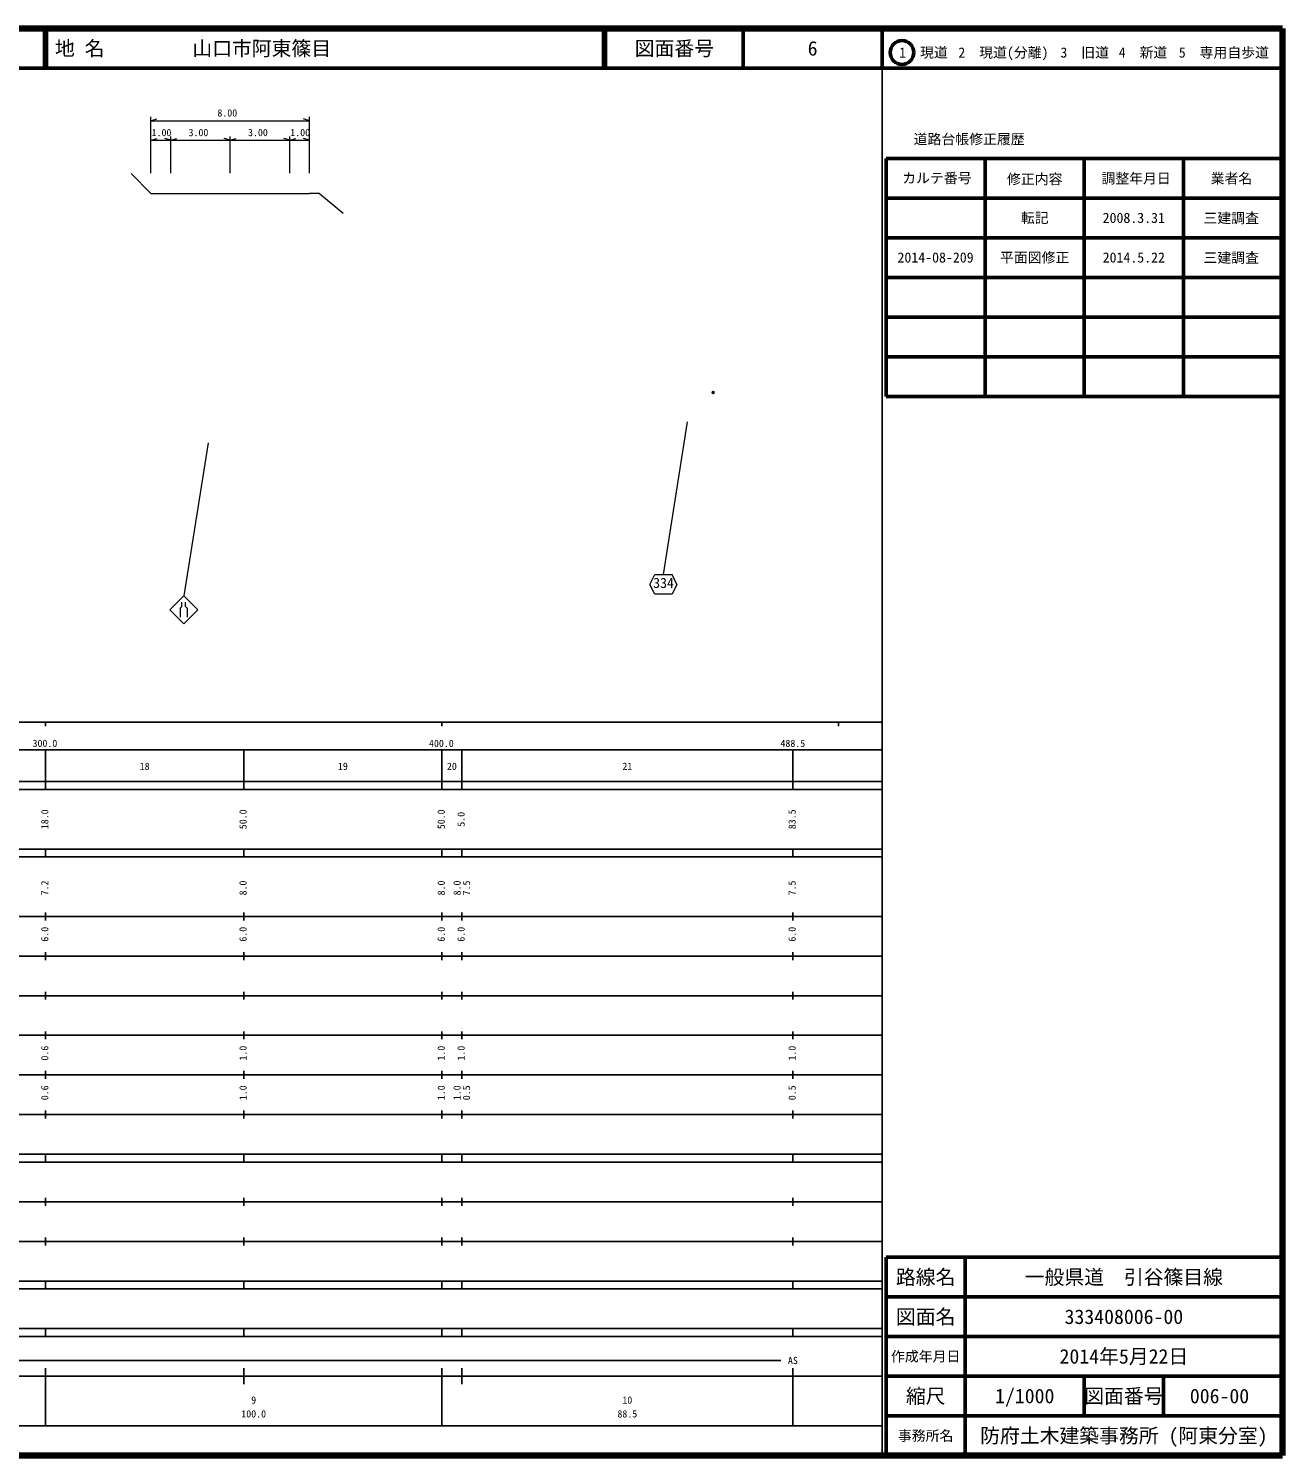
# Model space of a CAD drawing. Units: millimetres on the paper, with parts at other scales. Extents: x 40 to 680, y 20 to 380.
# Drawn here: x 363.7 to 680, y 20 to 380 of the extents above; entities that cross this region are included whole.
import ezdxf
from ezdxf.enums import TextEntityAlignment as Align

# ---------------------------------------------------------------- set-up
doc = ezdxf.new("R2010")
doc.units = ezdxf.units.MM
doc.header["$PDMODE"] = 32
doc.header["$PDSIZE"] = 0.5
for name, color, linetype, lineweight in [('M-BGD', 7, 'Continuous', 13), ('M-STR-STRC', 7, 'Continuous', 13), ('M-TTL', 2, 'Continuous', 140), ('M-TTL-BAND', 7, 'Continuous', 25), ('M-TTL-FRAM', 2, 'Continuous', 50), ('M-TTL-LINE', 7, 'Continuous', 50)]:
    doc.layers.add(name, color=color, linetype=linetype, lineweight=lineweight)
doc.layers.add('M-OTRS', color=6, linetype='Continuous')
doc.layers.add('M-TTL-TXT', color=7, linetype='Continuous')
doc.styles.add('ＭＳ ゴシック', font='')
doc.styles.add('ＭＳ 明朝', font='')
doc.styles.get('ＭＳ ゴシック').set_extended_font_data('MS Gothic')
doc.styles.get('ＭＳ 明朝').set_extended_font_data('MS Mincho')

msp = doc.modelspace()

# ---------------------------------------------------------------- linework, layer by layer
at = {"layer": 'M-BGD'}
for p, q in [((394.594, 343.53), (394.594, 357.749)), ((394.594, 356.749), (396.094, 357.249)), ((394.594, 356.749), (434.572, 356.749)), ((434.572, 356.749), (433.072, 357.249)), ((434.572, 343.53), (434.572, 357.749)), ((394.617, 351.797), (396.117, 352.297)), ((394.617, 351.797), (399.594, 351.797)), ((399.594, 351.797), (398.094, 352.297)), ((399.594, 343.53), (399.594, 352.797)), ((399.594, 343.53), (399.594, 352.797)), ((399.594, 351.797), (401.094, 352.297)), ((399.594, 351.797), (414.594, 351.797)), ((414.594, 351.797), (413.094, 352.297)), ((414.594, 343.53), (414.594, 352.797)), ((414.594, 343.53), (414.594, 352.797)), ((414.594, 351.797), (416.094, 352.297)), ((414.594, 351.797), (429.594, 351.797)), ((429.594, 351.797), (428.094, 352.297)), ((429.594, 343.53), (429.594, 352.797)), ((429.594, 343.53), (429.594, 352.797)), ((429.594, 351.797), (431.094, 352.297)), ((429.594, 351.797), (434.572, 351.797)), ((434.572, 351.797), (433.072, 352.297)), ((394.594, 338.402), (389.594, 343.402)), ((394.594, 338.402), (399.594, 338.402)), ((399.594, 338.402), (414.594, 338.402)), ((414.594, 338.402), (429.594, 338.402)), ((429.594, 338.402), (434.594, 338.402)), ((437.094, 338.402), (434.572, 338.402)), ((437.094, 338.402), (443.094, 333.402))]:
    msp.add_line(p, q, dxfattribs=at)
at = {"layer": 'M-OTRS'}
msp.add_point((536.422, 288.2), dxfattribs=at)
at = {"layer": 'M-STR-STRC'}
for p, q in [((529.817, 280.805), (523.749, 242.272)), ((408.995, 275.487), (402.855, 236.868)), ((520.464, 239.772), (521.664, 242.272)), ((521.664, 242.272), (526.04, 242.272)), ((527.24, 239.772), (526.04, 242.272)), ((521.664, 237.272), (520.464, 239.772)), ((527.24, 239.772), (526.04, 237.272)), ((399.32, 233.332), (402.855, 236.868)), ((401.996, 233.796), (402.419, 234.219)), ((402.419, 234.219), (402.419, 235.252)), ((402.855, 236.868), (406.391, 233.332)), ((403.277, 234.219), (403.277, 235.252)), ((403.7, 233.796), (403.277, 234.219)), ((526.04, 237.272), (521.664, 237.272)), ((402.855, 229.796), (399.32, 233.332)), ((401.996, 233.796), (401.996, 231.507)), ((406.391, 233.332), (402.855, 229.796)), ((403.7, 233.796), (403.7, 231.507))]:
    msp.add_line(p, q, dxfattribs=at)
at = {"layer": 'M-TTL'}
for p, q in [((680, 380), (40, 380)), ((680, 20), (680, 380)), ((40, 20), (680, 20))]:
    msp.add_line(p, q, dxfattribs=at)
at = {"layer": 'M-TTL-BAND'}
for p, q in [((579, 20), (579, 370)), ((40, 205), (579, 205)), ((368, 205), (368, 204)), ((468, 205), (468, 204)), ((568, 205), (568, 204)), ((68, 198), (579, 198)), ((368, 188), (368, 198)), ((418, 188), (418, 198)), ((468, 188), (468, 198)), ((473, 188), (473, 198)), ((556.5, 188), (556.5, 198)), ((40, 190), (579, 190)), ((40, 188), (579, 188)), ((40, 173), (579, 173)), ((368, 171), (368, 173)), ((418, 171), (418, 173)), ((468, 171), (468, 173)), ((473, 171), (473, 173)), ((556.5, 171), (556.5, 173)), ((40, 171), (579, 171)), ((40, 156), (579, 156)), ((368, 155), (368, 157)), ((418, 155), (418, 157)), ((468, 155), (468, 157)), ((473, 155), (473, 157)), ((556.5, 155), (556.5, 157)), ((46, 146), (579, 146)), ((368, 145), (368, 147)), ((418, 145), (418, 147)), ((468, 145), (468, 147)), ((473, 145), (473, 147)), ((556.5, 145), (556.5, 147)), ((368, 135), (368, 137)), ((418, 135), (418, 137)), ((468, 135), (468, 137)), ((473, 135), (473, 137)), ((556.5, 135), (556.5, 137)), ((52, 136), (579, 136)), ((46, 126), (579, 126)), ((368, 125), (368, 127)), ((418, 125), (418, 127)), ((468, 125), (468, 127)), ((473, 125), (473, 127)), ((556.5, 125), (556.5, 127)), ((52, 116), (579, 116)), ((368, 115), (368, 117)), ((418, 115), (418, 117)), ((468, 115), (468, 117)), ((473, 115), (473, 117)), ((556.5, 115), (556.5, 117)), ((46, 106), (579, 106)), ((368, 105), (368, 107)), ((418, 105), (418, 107)), ((468, 105), (468, 107)), ((473, 105), (473, 107)), ((556.5, 105), (556.5, 107)), ((40, 96), (579, 96)), ((40, 94), (579, 94)), ((368, 94), (368, 96)), ((418, 94), (418, 96)), ((468, 94), (468, 96)), ((473, 94), (473, 96)), ((556.5, 94), (556.5, 96)), ((49, 84), (579, 84)), ((368, 83), (368, 85)), ((418, 83), (418, 85)), ((468, 83), (468, 85)), ((473, 83), (473, 85)), ((556.5, 83), (556.5, 85)), ((40, 74), (579, 74)), ((368, 73), (368, 75)), ((418, 73), (418, 75)), ((468, 73), (468, 75)), ((473, 73), (473, 75)), ((556.5, 73), (556.5, 75)), ((40, 64), (579, 64)), ((40, 62), (579, 62)), ((368, 62), (368, 64)), ((418, 62), (418, 64)), ((468, 62), (468, 64)), ((473, 62), (473, 64)), ((556.5, 62), (556.5, 64)), ((40, 52), (579, 52)), ((368, 50), (368, 52)), ((418, 50), (418, 52)), ((468, 50), (468, 52)), ((473, 50), (473, 52)), ((556.5, 50), (556.5, 52)), ((40, 50), (579, 50)), ((357.5, 44), (553.5, 44)), ((40, 40), (579, 40)), ((368, 27.5), (368, 42)), ((418, 38), (418, 42)), ((468, 27.5), (468, 42)), ((473, 38), (473, 42)), ((556.5, 27.5), (556.5, 42)), ((68, 27.5), (579, 27.5))]:
    msp.add_line(p, q, dxfattribs=at)
at = {"layer": 'M-TTL-FRAM'}
for p, q in [((580, 347.197), (580, 287.197)), ((580, 347.197), (680, 347.197)), ((580, 287.197), (680, 287.197)), ((680, 70), (580, 70)), ((580, 70), (580, 20))]:
    msp.add_line(p, q, dxfattribs=at)
at = {"layer": 'M-TTL-LINE'}
for p, q in [((367.75, 380), (367.75, 370)), ((368.25, 380), (368.25, 370)), ((508.747, 380), (508.747, 370)), ((509.247, 380), (509.247, 370)), ((543.997, 380), (543.997, 370)), ((579, 380), (579, 370)), ((40, 370), (680, 370)), ((605, 347.197), (605, 287.197)), ((630, 347.197), (630, 287.197)), ((655, 347.197), (655, 287.197)), ((580, 337.197), (680, 337.197)), ((580, 327.197), (680, 327.197)), ((580, 317.197), (680, 317.197)), ((580, 307.197), (680, 307.197)), ((580, 297.197), (680, 297.197)), ((600, 70), (600, 20)), ((680, 60), (580, 60)), ((680, 50), (580, 50)), ((680, 40), (580, 40)), ((630, 40), (630, 30)), ((650, 40), (650, 30)), ((680, 30), (580, 30))]:
    msp.add_line(p, q, dxfattribs=at)
msp.add_circle((584.031, 373.958), 3, dxfattribs=at)

# ---------------------------------------------------------------- texts
at = {"layer": 'M-BGD', "style": 'ＭＳ ゴシック'}
for s, p in [('8.00', (413.847, 357.249)), ('1.00', (397.253, 352.297)), ('3.00', (406.57, 352.297)), ('3.00', (421.57, 352.297)), ('1.00', (432.231, 352.297))]:
    msp.add_text(s, height=1.833, dxfattribs=at).set_placement(p, align=Align.BOTTOM_CENTER)
at = {"layer": 'M-STR-STRC', "style": 'ＭＳ 明朝'}
msp.add_text('334', height=2.566, dxfattribs=at).set_placement((521.272, 238.088), align=Align.BOTTOM_LEFT)
at = {"layer": 'M-TTL-BAND', "style": 'ＭＳ ゴシック'}
for s, p in [('300.0', (367.844, 198.195)), ('400.0', (467.844, 198.195)), ('488.5', (556.5, 198.195)), ('18', (393, 192.405)), ('19', (443, 192.405)), ('20', (470.5, 192.405)), ('21', (514.75, 192.405)), ('AS', (556.5, 42.5)), ('9', (420.5, 32.523)), ('10', (514.75, 32.523)), ('100.0', (420.5, 29.033)), ('88.5', (514.75, 29.033))]:
    msp.add_text(s, height=1.833, dxfattribs=at).set_placement(p, align=Align.BOTTOM_CENTER)
for s, p in [('18.0', (369.266, 180.5)), ('50.0', (419.266, 180.5)), ('50.0', (469.266, 180.5)), ('5.0', (474.266, 180.5)), ('83.5', (557.766, 180.5)), ('7.2', (369.266, 163.174)), ('8.0', (419.266, 163.174)), ('8.0', (469.266, 163.174)), ('8.0', (473.266, 163.174)), ('7.5', (475.636, 163.174)), ('7.5', (557.766, 163.174)), ('6.0', (369.266, 151.5)), ('6.0', (419.266, 151.5)), ('6.0', (469.266, 151.5)), ('6.0', (474.266, 151.5)), ('6.0', (557.766, 151.5)), ('0.6', (369.266, 121.5)), ('1.0', (419.266, 121.5)), ('1.0', (469.266, 121.5)), ('1.0', (474.266, 121.5)), ('1.0', (557.766, 121.5)), ('0.6', (369.266, 111.5)), ('1.0', (419.266, 111.5)), ('1.0', (469.266, 111.5)), ('1.0', (473.266, 111.5)), ('0.5', (475.636, 111.5)), ('0.5', (557.766, 111.5))]:
    msp.add_text(s, height=1.833, rotation=90, dxfattribs=at).set_placement(p, align=Align.BOTTOM_CENTER)
at = {"layer": 'M-TTL-TXT', "style": 'ＭＳ ゴシック'}
for s, p in [('地 名', (370.38, 375)), ('山口市阿東篠目', (405.024, 375))]:
    msp.add_text(s, height=3.666, dxfattribs=at).set_placement(p, align=Align.MIDDLE_LEFT)
for s, height, p in [('図面番号', 3.666, (526.622, 375)), ('6', 3.666, (561.497, 375)), ('1\u3000現道', 2.566, (589.448, 373.958)), ('2\u3000現道(分離)', 2.566, (609.619, 373.958)), ('3\u3000旧道', 2.566, (630.121, 373.958)), ('4\u3000新道', 2.566, (644.824, 373.958)), ('5\u3000専用自歩道', 2.566, (665.228, 373.958)), ('道路台帳修正履歴', 2.566, (600.968, 352.113)), ('カルテ番号', 2.566, (592.839, 342.277)), ('修正内容', 2.566, (617.509, 342.023)), ('調整年月日', 2.566, (643.089, 342.197)), ('業者名', 2.566, (667.134, 342.197)), ('転記', 2.566, (617.5, 332.245)), ('2008.3.31', 2.566, (642.5, 332.245)), ('三建調査', 2.566, (667.077, 332.189)), ('2014-08-209', 2.566, (592.5, 322.245)), ('平面図修正', 2.566, (617.5, 322.245)), ('2014.5.22', 2.566, (642.5, 322.245)), ('三建調査', 2.566, (667.077, 322.189)), ('路線名', 3.666, (590, 65)), ('路線名', 3.666, (590, 65)), ('一般県道\u3000引谷篠目線', 3.666, (640, 65)), ('図面名', 3.666, (590, 55)), ('図面名', 3.666, (590, 55)), ('333408006-00', 3.666, (640, 55)), ('2014年5月22日', 3.666, (640, 45)), ('作成年月日', 2.566, (590, 45)), ('作成年月日', 2.566, (590, 45)), ('縮尺', 3.666, (590, 35)), ('縮尺', 3.666, (590, 35)), ('1/1000', 3.666, (615, 35)), ('図面番号', 3.666, (640, 35)), ('図面番号', 3.666, (640, 35)), ('006-00', 3.666, (664.125, 35)), ('事務所名', 2.566, (590, 25)), ('事務所名', 2.566, (590, 25)), ('防府土木建築事務所 (阿東分室)', 3.666, (640, 25))]:
    msp.add_text(s, height=height, dxfattribs=at).set_placement(p, align=Align.MIDDLE_CENTER)

doc.saveas('drawing.dxf')
